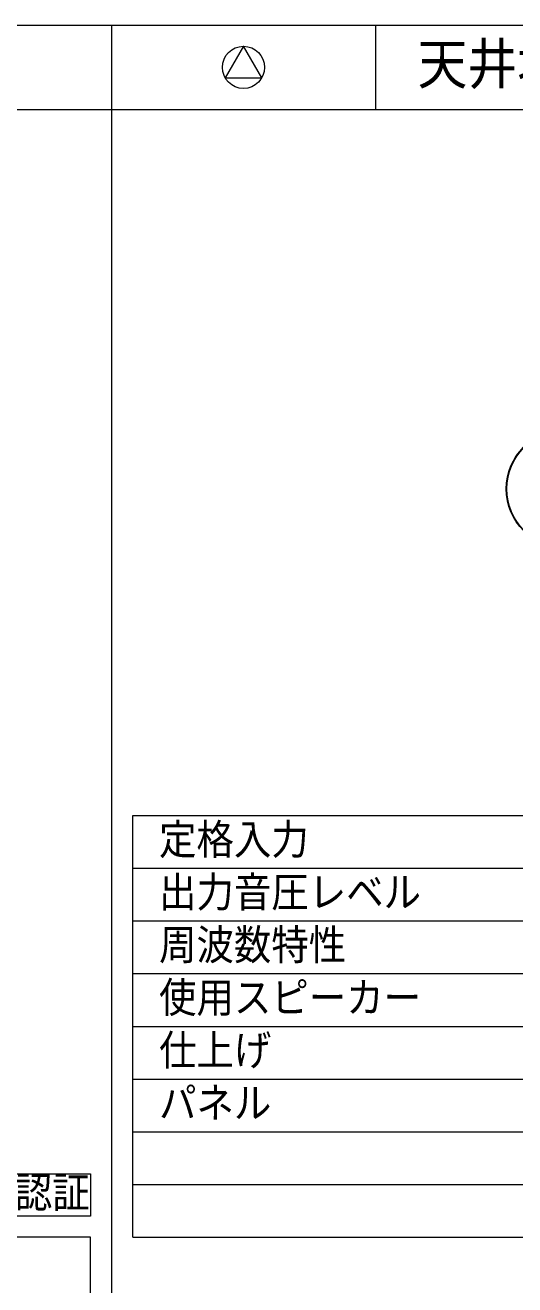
# Model space of a CAD drawing. Units: millimetres on the paper. Extents: x -401 to 401, y -280 to 280.
# Drawn here: x -266.2 to -219.8, y 0.5 to 120 of the extents above; entities that cross this region are included whole.
import ezdxf
from ezdxf.enums import TextEntityAlignment as Align

# ---------------------------------------------------------------- set-up
doc = ezdxf.new("R2010")
doc.units = ezdxf.units.MM
for name, color, linetype, lineweight in [('0-1_WAKU', 4, 'Continuous', 9), ('0-3_WAKU-M', 7, 'Continuous', 9), ('0-4_(J)SP', 7, 'Continuous', 9), ('0-5_GAIKEI', 4, 'Continuous', 9), ('0-7_MOJI1', 7, 'Continuous', 9)]:
    doc.layers.add(name, color=color, linetype=linetype, lineweight=lineweight)
doc.styles.add('ＭＳ ゴシック', font='')
doc.styles.get('ＭＳ ゴシック').set_extended_font_data('MS Gothic')

msp = doc.modelspace()

# ---------------------------------------------------------------- linework, layer by layer
at = {"layer": '0-1_WAKU', "color": 3}
for p, q in [((-256, 5), (-256, 45)), ((-256, 45), (-131, 45)), ((-260, 5), (-385, 5)), ((-260, -115), (-260, 5)), ((-256, 5), (-131, 5))]:
    msp.add_line(p, q, dxfattribs=at)
at = {"layer": '0-1_WAKU'}
for p, q in [((-131, 40), (-256, 40)), ((-131, 35), (-256, 35)), ((-131, 30), (-256, 30)), ((-256, 25), (-131, 25)), ((-256, 20), (-131, 20)), ((-256, 15), (-131, 15)), ((-256, 10), (-131, 10))]:
    msp.add_line(p, q, dxfattribs=at)
at = {"layer": '0-3_WAKU-M'}
for p, q in [((-387, 120), (387, 120)), ((-258, 120), (-258, -240)), ((-233, 120), (-233, 112)), ((-387, 112), (387, 112))]:
    msp.add_line(p, q, dxfattribs=at)
at = {"layer": '0-4_(J)SP'}
msp.add_lwpolyline([(-245.5, 118), (-247.232, 115), (-243.768, 115)], close=True, dxfattribs=at)
msp.add_circle((-245.5, 116), 2, dxfattribs=at)
at = {"layer": '0-5_GAIKEI', "color": 7}
msp.add_circle((-215, 76), 5.6, dxfattribs=at)
at = {"layer": '0-5_GAIKEI'}
msp.add_circle((-215, 76), 5.543, dxfattribs=at)
at = {"layer": '0-7_MOJI1'}
msp.add_lwpolyline([(-278, 7), (-278, 11), (-260, 11), (-260, 7)], close=True, dxfattribs=at)

# ---------------------------------------------------------------- texts
at = {"layer": '0-7_MOJI1', "style": 'ＭＳ ゴシック', "width": 0.9}
for s, height, p in [('天井埋込スピーカー', 3.849, (-229, 113.26)), ('定格入力', 2.889, (-253.5, 40.445)), ('出力音圧レベル', 2.889, (-253.5, 35.445)), ('周波数特性', 2.889, (-253.5, 30.445)), ('使用スピーカー', 2.889, (-253.5, 25.445)), ('仕上げ', 2.889, (-253.5, 20.445)), ('パネル', 2.889, (-253.5, 15.445)), ('ＣＵＤ認証', 2.889, (-277.8, 6.945))]:
    msp.add_text(s, height=height, dxfattribs=at).set_placement(p, align=Align.BOTTOM_LEFT)

doc.saveas('drawing.dxf')
